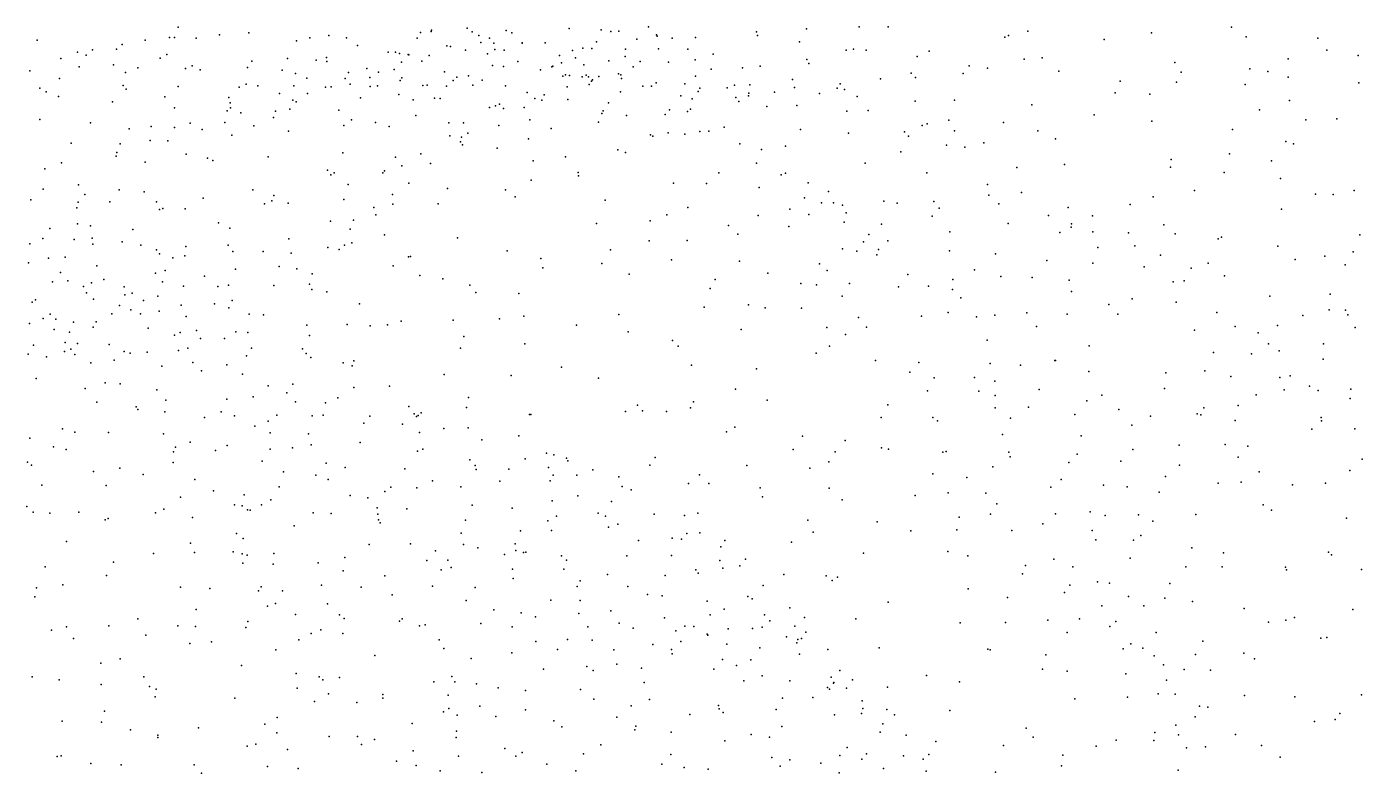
# Model space of a CAD drawing. Header units: metres. Extents: x -24.3 to 24.3, y -27.7 to 27.7.
# Drawn here: x -12.25 to -6.21, y 10.14 to 13.52 of the extents above; entities that cross this region are included whole.
import ezdxf

# ---------------------------------------------------------------- set-up
doc = ezdxf.new("R2010")
doc.units = ezdxf.units.M

msp = doc.modelspace()

# ---------------------------------------------------------------- linework, layer by layer
for p in [(-11.6078, 13.4711, 1.6667), (-11.5845, 13.4708, 2.7877), (-11.5672, 13.5185, 1.9744), (-11.4862, 13.4683, 10.4781), (-11.3817, 13.4836, 2.9734), (-11.2486, 13.4925, 1.5236), (-10.9732, 13.4692, 10.8586), (-10.8865, 13.4802, 3.0704), (-10.8066, 13.4695, 13.5463), (-10.4869, 13.4688, 7.6824), (-10.4722, 13.4942, 3.1689), (-10.4232, 13.4979, 12.9222), (-10.422, 13.5039, 7.371), (-10.2618, 13.514, 2.6452), (-10.2381, 13.4975, 8.2291), (-10.2089, 13.4796, 2.9001), (-10.1605, 13.4678, 8.5244), (-10.0845, 13.5035, 11.9082), (-10.0597, 13.4927, 1.9636), (-9.7994, 13.512, 6.1041), (-9.6546, 13.5052, 5.9122), (-9.6111, 13.4983, 9.3069), (-9.5761, 13.4997, 11.7916), (-9.4412, 13.5199, 9.5629), (-9.4056, 13.4829, 11.2704), (-9.4021, 13.4779, 5.642), (-9.3347, 13.4688, 11.0146), (-9.2284, 13.4708, 10.7583), (-8.9534, 13.4964, 12.9202), (-8.9481, 13.48, -15.6839), (-8.7267, 13.5101, 5.7832), (-8.4891, 13.5188, 5.8266), (-8.3574, 13.5193, -15.8619), (-7.8304, 13.4721, -14.6476), (-7.8137, 13.4796, -16.0888), (-7.7258, 13.4993, 5.74), (-7.167, 13.4927, -14.7886), (-6.8048, 13.5173, 5.4652), (-6.7384, 13.4747, -14.7251), (-6.4143, 13.4678, -14.6061), (-12.2051, 13.4585, 10.3016), (-11.9552, 13.4149, 10.2118), (-11.8472, 13.4187, 1.7672), (-11.8205, 13.4394, 2.4862), (-11.7168, 13.4594, 10.3956), (-11.033, 13.4555, 1.3316), (-10.7565, 13.4343, 10.9594), (-10.3528, 13.4332, 11.3621), (-10.337, 13.4311, 1.1997), (-10.2693, 13.4134, 6.4444), (-10.199, 13.4484, 3.1993), (-10.1404, 13.4452, 1.5571), (-10.1368, 13.4175, 11.5271), (-10.0943, 13.4141, 3.3894), (-10.0121, 13.4463, 2.7774), (-10.012, 13.4451, 12.3355), (-9.9087, 13.447, 9.119), (-9.7854, 13.413, 11.698), (-9.7386, 13.4227, 12.5241), (-9.6979, 13.4218, 5.7048), (-9.6767, 13.4512, 12.0767), (-9.5452, 13.4188, 5.4585), (-9.4945, 13.4635, 12.3887), (-9.3962, 13.4206, -15.3206), (-9.264, 13.4178, -15.6602), (-8.7578, 13.4513, -15.9189), (-8.547, 13.4136, -16.156), (-8.5136, 13.4184, 5.6108), (-8.4566, 13.4135, -14.4336), (-8.172, 13.4086, -16.2017), (-7.3809, 13.4616, 14.481), (-6.3738, 13.4144, -16.7664), (-12.0991, 13.3767, 2.0582), (-12.0234, 13.4046, 2.3547), (-11.9841, 13.3916, 2.701), (-11.8611, 13.3469, 1.4219), (-11.6494, 13.3778, 3.1359), (-11.6199, 13.3949, 1.4323), (-11.2351, 13.3641, 1.1153), (-11.0736, 13.3757, 13.9134), (-10.9432, 13.3687, 10.5509), (-10.8965, 13.381, 3.3182), (-10.8955, 13.363, 13.7717), (-10.6191, 13.4051, 3.3194), (-10.585, 13.4051, 1.0179), (-10.5675, 13.3983, 13.3814), (-10.5587, 13.3593, 8.198), (-10.5273, 13.3944, 11.0562), (-10.5244, 13.3926, 6.9246), (-10.4662, 13.3636, 8.4396), (-10.4327, 13.389, 3.4469), (-10.1699, 13.3979, 9.002), (-10.0323, 13.3627, 11.1697), (-9.844, 13.389, 11.4578), (-9.834, 13.3573, 3.4456), (-9.7718, 13.3786, 2.0961), (-9.7334, 13.3471, 2.9743), (-9.6205, 13.3654, 5.0965), (-9.5462, 13.3851, 9.8488), (-9.4784, 13.3629, 10.6789), (-9.3508, 13.3599, 10.3623), (-9.2303, 13.3708, -14.8873), (-9.1482, 13.3956, 5.4888), (-8.7249, 13.3713, 13.2645), (-8.7166, 13.3531, 5.4523), (-8.2261, 13.3859, 5.5579), (-7.7431, 13.3728, 5.4967), (-7.6611, 13.3789, 14.3048), (-7.0613, 13.3579, -14.5416), (-6.5486, 13.3751, 5.4073), (-6.2317, 13.3894, 5.2747), (-12.238, 13.3198, 1.8814), (-12.0159, 13.3385, 2.9905), (-11.8056, 13.3125, 14.3502), (-11.7499, 13.3342, 10.0217), (-11.5353, 13.3304, 1.1782), (-11.5054, 13.3424, 14.2376), (-11.4689, 13.3252, 10.0508), (-11.2551, 13.3353, 14.1253), (-11.0979, 13.3232, 10.2423), (-11.0377, 13.3079, 3.4771), (-10.9855, 13.287, 0.7871), (-10.8123, 13.2865, 7.4827), (-10.7973, 13.3126, 7.7216), (-10.7155, 13.3303, 8.0068), (-10.7014, 13.291, 3.5795), (-10.6624, 13.3146, 8.7436), (-10.5913, 13.3269, 10.7152), (-10.5561, 13.2884, 8.9808), (-10.363, 13.3152, 10.6512), (-10.3075, 13.2914, 10.4365), (-10.2558, 13.2981, 0.8128), (-10.1466, 13.3449, 10.9769), (-10.0963, 13.3402, 9.3291), (-9.9296, 13.3252, 3.8385), (-9.8782, 13.3392, 10.9776), (-9.8737, 13.3409, 9.5978), (-9.8288, 13.2957, 5.061), (-9.8169, 13.3026, 5.4756), (-9.7987, 13.2996, 9.8589), (-9.7412, 13.294, 12.703), (-9.7227, 13.3015, 4.7112), (-9.713, 13.2926, 10.5691), (-9.666, 13.2949, 3.7823), (-9.5769, 13.3069, 4.4122), (-9.5657, 13.3027, 2.3845), (-9.5106, 13.3388, 4.7576), (-9.2284, 13.2963, 4.7368), (-9.1576, 13.328, 5.0856), (-9.0161, 13.3335, 5.2996), (-8.936, 13.3417, -16.1406), (-8.2536, 13.3092, 13.7323), (-8.2344, 13.2899, -14.2199), (-8.0188, 13.3089, 13.9673), (-7.9906, 13.3434, 5.4554), (-7.909, 13.3327, -16.3749), (-7.5861, 13.3189, -14.3552), (-7.033, 13.3146, 5.6212), (-6.7226, 13.3297, -16.6302), (-6.6406, 13.3176, -14.4192), (-6.5494, 13.2923, 14.9804), (-12.1939, 13.2416, 1.2976), (-12.1051, 13.2857, 9.8136), (-11.8174, 13.2538, 3.3298), (-11.8033, 13.2375, 1.0412), (-11.5681, 13.2497, 9.8159), (-11.2919, 13.2472, 0.7712), (-11.2604, 13.2597, 3.4688), (-11.2075, 13.2531, 9.8808), (-11.0456, 13.2523, 9.6761), (-10.9013, 13.2462, 8.8718), (-10.8767, 13.2487, 9.2154), (-10.7904, 13.2602, 8.4237), (-10.7002, 13.2502, 9.4267), (-10.6665, 13.2519, 9.6607), (-10.5647, 13.2767, 10.2445), (-10.4613, 13.2538, 9.9378), (-10.4424, 13.2559, 3.7525), (-10.3544, 13.2515, 9.64), (-10.3238, 13.2761, 9.3149), (-10.235, 13.2554, 10.1094), (-10.1939, 13.2787, 3.8193), (-10.0877, 13.2528, 9.8558), (-9.8091, 13.2479, 4.3899), (-9.7097, 13.2583, 10.2439), (-9.6985, 13.2731, -15.7119), (-9.6948, 13.2798, 4.0578), (-9.563, 13.2855, 1.8403), (-9.4665, 13.2518, 3.2447), (-9.4278, 13.2513, 2.5572), (-9.4059, 13.2665, 4.2664), (-9.2774, 13.2611, 12.7707), (-9.2164, 13.2272, 3.8545), (-9.2088, 13.242, 4.1339), (-9.085, 13.2443, 4.3732), (-9.0524, 13.2558, 4.6077), (-8.9835, 13.257, -14.3979), (-8.7906, 13.2813, 5.1309), (-8.7816, 13.2449, 4.8378), (-8.5875, 13.2426, -16.4558), (-8.5743, 13.261, 13.408), (-8.5555, 13.2358, 5.0302), (-8.3926, 13.2846, 5.3494), (-7.3085, 13.2742, 5.5672), (-7.0531, 13.2698, 14.6708), (-6.7429, 13.2584, 14.86), (-6.2293, 13.2658, 15.1744), (-12.1649, 13.2252, 3.2538), (-12.1091, 13.2044, 9.5809), (-11.8651, 13.1804, 9.5603), (-11.6289, 13.2032, 3.4621), (-11.3393, 13.1999, 9.7029), (-11.3335, 13.1756, 9.3908), (-11.1099, 13.2183, 9.0947), (-11.0502, 13.1881, 8.5281), (-11.0339, 13.1796, 7.7341), (-10.9831, 13.2175, 7.9575), (-10.7431, 13.1991, 3.8035), (-10.5705, 13.2134, 6.4151), (-10.5054, 13.1891, 6.2007), (-10.4082, 13.1964, 0.568), (-10.3838, 13.1947, 5.9508), (-10.1147, 13.17, 13.2622), (-9.9892, 13.2219, 4.7841), (-9.9551, 13.1951, 12.9942), (-9.9237, 13.1884, 0.7772), (-9.9128, 13.2116, 4.1114), (-9.8057, 13.1902, -15.0722), (-9.6222, 13.1753, 1.134), (-9.568, 13.2255, 1.459), (-9.2948, 13.2074, 2.9189), (-9.244, 13.1935, 3.1985), (-9.0459, 13.2005, 13.0876), (-9.0332, 13.1823, 3.4617), (-8.9896, 13.2075, 3.8561), (-8.9875, 13.2199, 4.0837), (-8.8708, 13.2233, 4.3316), (-8.6673, 13.2183, 4.5634), (-8.4973, 13.205, 4.7008), (-8.2352, 13.1835, 5.1521), (-8.0575, 13.1875, 5.2857), (-7.7084, 13.1671, 14.2637), (-7.3304, 13.2211, 14.4982), (-7.1743, 13.2154, -16.6329), (-6.5432, 13.1859, -16.9425), (-11.5849, 13.1528, 0.7057), (-11.3457, 13.1393, 0.5474), (-11.3315, 13.1536, 9.1129), (-11.2843, 13.1304, 8.6568), (-11.1372, 13.1094, 14.2128), (-11.1274, 13.1388, 8.2409), (-11.0625, 13.1465, 0.5216), (-10.8416, 13.1431, 0.4896), (-10.4928, 13.1192, 13.7232), (-10.1601, 13.1547, 4.631), (-10.1333, 13.1615, 5.402), (-10.0974, 13.1502, 5.1809), (-10.0036, 13.1541, -15.3663), (-9.6523, 13.127, 0.8567), (-9.6469, 13.1403, -14.7181), (-9.5407, 13.1183, 12.9663), (-9.3654, 13.1237, 1.465), (-9.3458, 13.1445, 1.7275), (-9.2642, 13.1369, 2.2495), (-9.2514, 13.1476, 2.4708), (-8.9063, 13.1592, -16.5176), (-8.7703, 13.1632, 3.8999), (-8.5442, 13.1386, 4.2313), (-8.4476, 13.1416, 4.4482), (-7.4264, 13.1217, 5.4477), (-6.6787, 13.1435, 5.537), (-12.1928, 13.1007, 0.9738), (-11.9647, 13.085, 9.2493), (-11.7898, 13.0578, 0.6184), (-11.6893, 13.0691, 14.4965), (-11.5842, 13.0648, 0.5035), (-11.5141, 13.0837, 8.9245), (-11.4593, 13.0551, 3.7699), (-11.3567, 13.087, 8.4212), (-11.226, 13.0716, 7.8636), (-11.0683, 13.0475, 7.1184), (-10.8185, 13.0737, 3.9896), (-10.7838, 13.099, 6.6858), (-10.6754, 13.0873, 13.8891), (-10.614, 13.0688, 4.1161), (-10.3447, 13.0846, 5.5739), (-10.2779, 13.0857, 4.2443), (-10.118, 13.0738, 0.304), (-9.9781, 13.0985, -15.976), (-9.8813, 13.06, 0.4402), (-9.6676, 13.0877, -16.3038), (-9.2091, 13.0459, -14.2906), (-9.1678, 13.0479, 1.9494), (-9.0991, 13.0663, 2.6846), (-8.7532, 13.055, 13.3206), (-8.283, 13.0449, 13.6982), (-8.2042, 13.0736, 4.6479), (-8.1815, 13.0809, -13.9902), (-8.0835, 13.0969, -16.7123), (-8.057, 13.0489, 4.8598), (-7.8363, 13.0869, -14.0178), (-7.6808, 13.0487, 5.328), (-7.1652, 13.0932, -14.1374), (-6.8009, 13.0554, -14.105), (-6.4685, 13.0994, -14.0587), (-6.3284, 13.1037, 5.4067), (-12.0521, 12.9928, 0.6366), (-11.8296, 12.9901, 8.9331), (-11.694, 13.0047, 3.8149), (-11.6148, 13.0046, 8.3606), (-11.3258, 13.0289, 14.3641), (-10.3396, 13.0267, 5.3264), (-10.2916, 13.0001, 13.6677), (-10.2871, 13.0198, -15.4553), (-10.2823, 12.9852, -15.8144), (-10.2585, 13.0389, 4.787), (-9.9842, 13.0125, 13.4076), (-9.4326, 13.0313, 0.7528), (-9.4218, 13.0248, -16.5566), (-9.3526, 13.0404, 13.0652), (-9.2774, 13.0336, 1.2377), (-9.0285, 12.9898, 2.3349), (-8.5375, 13.0379, 3.7555), (-8.2661, 13.0249, 4.2534), (-8.0931, 12.9845, 13.8712), (-7.9254, 12.9943, 5.0571), (-7.6005, 13.0129, -16.8007), (-6.5598, 13.0013, 14.9534), (-6.525, 12.9899, 5.5029), (-11.8488, 12.9343, 14.6311), (-11.8451, 12.9515, 8.5265), (-11.5312, 12.9442, 8.0474), (-11.4351, 12.9252, 3.9966), (-11.1611, 12.932, 0.2122), (-10.8241, 12.9496, 0.1972), (-10.5848, 12.9304, 4.3175), (-10.4703, 12.9445, 4.5182), (-10.126, 12.9704, -14.9966), (-9.8169, 12.9319, 0.1881), (-9.5793, 12.9639, 0.449), (-9.5455, 12.9506, 13.2381), (-8.9296, 12.9654, 2.8027), (-8.8219, 12.9799, 3.0442), (-8.3007, 12.9537, 3.8358), (-8.0103, 12.975, 4.5764), (-6.8143, 12.9452, 5.4917), (-12.1704, 12.8774, -11.129), (-12.0956, 12.905, 8.6271), (-11.7178, 12.9076, 8.1877), (-11.4109, 12.9147, 7.6916), (-10.8921, 12.8711, 6.47), (-10.6353, 12.8677, 14.0393), (-10.5565, 12.891, 0.0772), (-10.4275, 12.9011, 4.8023), (-9.9626, 12.9137, -14.7383), (-8.9527, 12.9025, 1.899), (-8.462, 12.9026, 3.3229), (-7.7751, 12.8839, 4.8394), (-7.56, 12.8969, 14.3392), (-7.0803, 12.8849, 14.6298), (-7.0772, 12.9192, 5.432), (-6.6234, 12.9139, -17.1147), (-12.0179, 12.8057, 8.3202), (-10.8773, 12.8503, 4.2518), (-10.8631, 12.8599, 14.2114), (-10.7991, 12.8064, -0.0191), (-10.6425, 12.8596, 5.8247), (-10.5246, 12.8126, -15.7987), (-9.9725, 12.8268, 13.5667), (-9.7595, 12.8602, -16.6264), (-9.757, 12.8455, 13.4173), (-9.3285, 12.8126, 0.3142), (-9.1785, 12.8114, -14.0888), (-9.1231, 12.8598, 0.7411), (-8.8413, 12.8506, 2.1436), (-8.8217, 12.8576, 2.3735), (-8.7191, 12.8146, 13.4911), (-8.183, 12.8586, 3.6325), (-7.909, 12.8063, 14.0683), (-6.8379, 12.8604, 14.7741), (-6.5839, 12.8333, -13.8506), (-12.1784, 12.7859, -12.3049), (-11.9907, 12.7618, -11.9287), (-11.8345, 12.7826, 0.1047), (-11.7216, 12.7737, 7.8767), (-11.4553, 12.7444, 7.2815), (-11.2302, 12.7817, 6.9329), (-11.1347, 12.7567, 14.4217), (-10.5995, 12.7609, 4.8232), (-10.3494, 12.7889, 13.8858), (-10.0881, 12.7821, -16.5185), (-10.0435, 12.7511, -0.1152), (-8.9404, 12.7931, 13.4397), (-8.7353, 12.746, 1.772), (-8.6274, 12.7751, 2.7204), (-7.902, 12.7584, -17.0586), (-7.7539, 12.7701, 4.0937), (-7.1592, 12.7506, -13.8287), (-6.9724, 12.7798, -17.0413), (-6.425, 12.7625, 5.4537), (-6.3453, 12.761, -17.3763), (-6.2507, 12.7794, 15.2784), (-12.2335, 12.7372, -12.5111), (-12.0259, 12.7016, 0.0241), (-12.0205, 12.7261, -10.9031), (-11.8774, 12.7277, -11.628), (-11.6663, 12.728, 4.2063), (-11.6528, 12.693, 7.5532), (-11.6372, 12.698, 14.6664), (-11.5365, 12.6963, -0.0953), (-11.1783, 12.7186, 6.7217), (-11.1449, 12.7332, -0.0879), (-11.0709, 12.7217, 6.5287), (-10.8193, 12.7393, 6.0022), (-10.6835, 12.7022, 5.504), (-10.5972, 12.7174, -0.1518), (-10.3923, 12.7196, -14.9605), (-9.6371, 12.7351, -0.0935), (-9.2637, 12.7022, -17.0876), (-8.8018, 12.6949, 0.9429), (-8.6594, 12.7237, 2.0541), (-8.6041, 12.7238, -17.1714), (-8.5639, 12.7138, 13.6616), (-8.3771, 12.7316, -13.7712), (-8.3175, 12.7228, 3.0019), (-8.1507, 12.7289, 13.9455), (-8.1269, 12.6991, 3.1998), (-7.857, 12.7198, 3.6383), (-7.5443, 12.7027, 4.3984), (-7.2636, 12.7162, 5.1504), (-6.5796, 12.695, 14.9166), (-12.023, 12.6286, 7.9412), (-11.3852, 12.6337, 4.3246), (-10.8792, 12.6407, -0.2349), (-10.7755, 12.6449, 4.7547), (-10.6738, 12.6694, 5.2857), (-9.6757, 12.6299, 13.599), (-9.4332, 12.6426, 13.5226), (-9.3586, 12.6687, -0.0363), (-8.9447, 12.6669, -13.8896), (-8.7162, 12.6709, 1.1754), (-8.557, 12.6357, 1.8418), (-8.548, 12.6779, 2.3705), (-8.3873, 12.6264, 2.6239), (-8.1579, 12.6636, -17.2362), (-7.8147, 12.6302, 3.4362), (-7.632, 12.6659, 3.8332), (-7.528, 12.6289, -17.144), (-7.4331, 12.6653, 4.6469), (-7.1103, 12.6235, 14.6119), (-12.1794, 12.5625, -10.0553), (-12.148, 12.6069, 4.3262), (-11.9644, 12.62, -10.6868), (-11.9565, 12.5643, -0.2098), (-11.7726, 12.6033, -11.1097), (-11.334, 12.6096, -0.2452), (-10.7908, 12.6038, -15.7694), (-10.6351, 12.5791, -15.1381), (-10.3055, 12.5657, 14.036), (-9.0802, 12.6206, 0.124), (-9.0375, 12.5818, 13.5794), (-8.8071, 12.6161, 0.5466), (-8.4447, 12.5809, 2.0302), (-8.0793, 12.5923, 2.9557), (-7.5815, 12.5894, 14.3772), (-7.5294, 12.6133, -13.7165), (-7.4315, 12.5926, 3.9825), (-7.2701, 12.588, 4.8026), (-7.0601, 12.5835, 5.1822), (-6.8505, 12.5682, 5.3157), (-6.2247, 12.5782, 5.4482), (-12.2385, 12.5382, -12.9336), (-12.0377, 12.5578, 14.8069), (-11.9536, 12.5363, -12.6531), (-11.8211, 12.5476, 4.4009), (-11.7369, 12.532, -10.8868), (-11.6661, 12.5107, -0.3547), (-11.5332, 12.5266, 7.0281), (-11.3418, 12.5316, 14.6196), (-11.3208, 12.5038, 4.4969), (-11.1842, 12.5043, 6.3416), (-11.0672, 12.5604, 4.5282), (-10.8912, 12.5211, 5.6355), (-10.8404, 12.5127, -0.4085), (-10.8159, 12.5325, 14.3808), (-10.7823, 12.5428, -15.4206), (-10.0806, 12.5069, -14.5), (-9.6132, 12.5114, -17.1349), (-9.4389, 12.5512, -14.0931), (-9.2667, 12.5526, -0.2071), (-8.5641, 12.5158, 0.7341), (-8.4995, 12.5057, 0.9636), (-8.469, 12.548, 13.8264), (-8.4011, 12.5127, 1.6513), (-8.359, 12.552, 2.3461), (-8.0808, 12.506, 14.121), (-7.4101, 12.522, 3.7204), (-7.2422, 12.5289, 4.405), (-6.8649, 12.5612, -13.7432), (-6.5959, 12.5282, -17.3529), (-6.2555, 12.5021, 15.5198), (-12.2443, 12.4523, 14.845), (-12.1548, 12.4741, -9.8286), (-12.0793, 12.4781, 7.6873), (-11.6526, 12.4925, -11.9588), (-11.592, 12.4743, -11.047), (-11.5375, 12.4837, -11.6616), (-11.0564, 12.496, 6.0623), (-10.5269, 12.4801, 14.2537), (-10.5178, 12.4803, -16.4792), (-9.9282, 12.4721, -0.4495), (-9.6522, 12.4489, -0.445), (-9.3379, 12.4655, 13.6755), (-9.0296, 12.4595, -0.1873), (-8.6674, 12.448, -13.7), (-8.4087, 12.4879, 1.3659), (-7.8726, 12.4929, -13.6235), (-7.6407, 12.4636, 3.195), (-7.4316, 12.4504, 3.5054), (-7.126, 12.4873, 4.642), (-6.9105, 12.4515, 14.765), (-6.5167, 12.467, 5.3937), (-6.3824, 12.4828, 15.2209), (-6.2904, 12.4429, -17.587), (-12.0998, 12.4092, -0.4487), (-11.9355, 12.4392, -10.1784), (-11.6703, 12.4056, -12.3401), (-11.6265, 12.418, 4.5546), (-11.4494, 12.3921, 6.6065), (-11.309, 12.4234, -0.4823), (-11.1107, 12.4363, 4.7185), (-11.031, 12.4246, 5.8296), (-10.9623, 12.403, 5.4469), (-10.5955, 12.4391, -0.5181), (-10.4749, 12.395, -14.7738), (-9.9183, 12.4293, 13.8649), (-9.5281, 12.4007, 13.7788), (-8.9023, 12.4059, 13.7666), (-8.6334, 12.4175, -17.476), (-8.2685, 12.3992, -13.6031), (-7.9672, 12.4203, 2.612), (-7.8484, 12.3902, -17.4253), (-7.7066, 12.386, 2.8771), (-7.1996, 12.4344, 3.9899), (-6.9877, 12.4282, 4.8484), (-6.8366, 12.3931, 5.1324), (-12.1366, 12.366, -9.5267), (-12.0672, 12.3704, 7.437), (-11.9954, 12.3459, -13.046), (-11.9605, 12.3613, -9.8809), (-11.9047, 12.3775, 7.2263), (-11.8121, 12.3441, 7.0171), (-11.6394, 12.3661, -10.5692), (-11.5436, 12.3465, -0.5543), (-11.3879, 12.3448, -11.5086), (-11.3405, 12.352, 4.7177), (-11.1359, 12.3505, 4.9546), (-10.9741, 12.356, -0.5841), (-10.9636, 12.3325, -15.5864), (-10.8956, 12.3216, 14.5128), (-10.3714, 12.3799, -0.5845), (-10.2498, 12.3518, -16.8821), (-9.1618, 12.3364, 13.7498), (-9.1393, 12.3776, -17.4664), (-8.7523, 12.3591, -0.1449), (-8.6813, 12.3529, 13.9206), (-8.5329, 12.3587, 0.2542), (-8.3107, 12.3443, 14.0943), (-8.1753, 12.3468, 1.4903), (-8.0671, 12.3313, 2.0238), (-8.0653, 12.3777, 2.351), (-7.5389, 12.374, 14.5028), (-7.5291, 12.3225, 3.0185), (-7.0684, 12.366, 4.1502), (-7.0187, 12.3705, 4.3856), (-12.2275, 12.2747, -9.0109), (-12.2125, 12.2846, -0.6663), (-11.9828, 12.3171, 4.852), (-11.9505, 12.2888, -9.674), (-11.809, 12.3073, -12.8771), (-11.7761, 12.3148, 14.7798), (-11.7249, 12.2821, -10.1258), (-11.6602, 12.3011, -12.6366), (-11.5542, 12.2604, 4.8305), (-11.4039, 12.2675, 6.2565), (-11.3242, 12.2814, -11.1569), (-10.7473, 12.2662, -14.9673), (-10.2224, 12.3182, 14.1764), (-10.0272, 12.3138, -0.6458), (-8.9887, 12.2628, -0.4756), (-8.5661, 12.302, 0.0062), (-8.0285, 12.2938, 14.2755), (-7.3601, 12.2635, 14.6316), (-7.2535, 12.289, 3.4155), (-7.0554, 12.2747, -13.6195), (-6.6313, 12.3022, 5.2436), (-6.3584, 12.3114, -13.4746), (-12.1782, 12.2001, 5.2623), (-12.1474, 12.2207, -13.4036), (-11.8684, 12.2218, 6.8185), (-11.8336, 12.2589, -0.7674), (-11.7815, 12.2391, 4.9849), (-11.7383, 12.2215, -9.9069), (-11.6542, 12.2339, 6.5387), (-11.5321, 12.209, -10.3002), (-11.3384, 12.2493, 5.0112), (-11.2465, 12.2209, 5.8028), (-11.1828, 12.2177, 5.455), (-10.0043, 12.2114, 14.1031), (-9.5755, 12.218, -0.7062), (-9.1898, 12.2512, -0.603), (-8.913, 12.2486, -13.6956), (-8.7497, 12.2474, -0.3643), (-8.4912, 12.2047, 14.1635), (-8.2065, 12.2107, 0.4973), (-8.0869, 12.2282, 1.1137), (-7.9574, 12.2085, 1.6803), (-7.8751, 12.2152, 2.1482), (-7.7303, 12.226, 2.4288), (-7.548, 12.2197, 2.7308), (-7.3187, 12.2207, 3.1325), (-6.8707, 12.2274, -17.3624), (-6.4817, 12.2147, 15.4094), (-6.3627, 12.2398, 15.6998), (-6.2892, 12.238, 15.9112), (-6.2796, 12.2174, 5.3833), (-12.2404, 12.1787, 7.2434), (-12.1293, 12.1512, -8.7843), (-12.121, 12.1982, 14.8377), (-12.0591, 12.139, 6.8916), (-12.0413, 12.1842, -9.1308), (-11.9519, 12.1619, 5.2733), (-11.9386, 12.1857, -9.3594), (-11.7038, 12.1567, 6.2166), (-11.4856, 12.147, -12.5705), (-11.3072, 12.1403, -10.5553), (-10.9866, 12.1705, -15.2841), (-10.8036, 12.1733, -0.7975), (-10.6991, 12.168, -16.6345), (-10.6212, 12.1721, 14.4477), (-10.5602, 12.1886, -0.7681), (-10.325, 12.1938, -0.7357), (-10.1156, 12.1989, -17.1348), (-9.7664, 12.1709, 14.0473), (-9.5334, 12.1411, 14.0201), (-9.0215, 12.1509, 14.0197), (-8.635, 12.1597, -13.5731), (-8.4561, 12.1616, -0.1955), (-7.6874, 12.1648, -17.5346), (-6.9725, 12.1482, 14.8623), (-6.789, 12.1648, 4.1708), (-6.5972, 12.1687, 4.9918), (-6.2457, 12.1594, 16.2973), (-12.2216, 12.0797, 6.6806), (-12.0792, 12.0924, 6.4942), (-12.0224, 12.0879, 5.5105), (-11.8799, 12.0826, -13.3029), (-11.5838, 12.1252, 5.2391), (-11.5588, 12.1378, -10.02), (-11.4672, 12.1099, 5.6096), (-11.359, 12.1108, -12.3199), (-11.2525, 12.1366, -0.8124), (-10.9748, 12.1239, -16.2194), (-10.276, 12.1198, -14.415), (-10.001, 12.0857, -14.2036), (-9.3333, 12.1014, -0.8149), (-8.551, 12.1281, -0.4215), (-7.9093, 12.1025, 1.3362), (-6.6848, 12.1351, 4.4355), (-6.638, 12.0859, 15.3232), (-6.3894, 12.0863, 16.0975), (-12.2465, 12.039, -1.3146), (-12.1629, 12.0276, 5.8097), (-12.0821, 12.0508, 6.0818), (-12.0532, 12.0615, -1.1817), (-12.0347, 12.0374, -8.5861), (-11.8127, 12.0508, -9.173), (-11.7843, 12.0439, 5.5461), (-11.7079, 12.0481, -9.3918), (-11.5662, 12.0564, -9.7288), (-11.5237, 12.0658, -0.9856), (-11.2592, 12.0325, -10.316), (-11.2364, 12.0669, -12.0467), (-11.006, 12.0636, -11.6597), (-10.9896, 12.0418, -11.1119), (-10.9684, 12.0246, -11.3751), (-10.2913, 12.0666, 14.3393), (-9.3066, 12.0749, 14.0588), (-8.6826, 12.0436, -0.6099), (-8.6224, 12.0756, 14.3032), (-7.4493, 12.0767, -13.5578), (-6.8859, 12.0464, 15.0539), (-6.7142, 12.0414, 3.7762), (-6.5899, 12.0551, 15.5779), (-11.9624, 12.0005, -13.5179), (-11.8571, 12.0126, -8.9457), (-11.6414, 11.9851, -13.0402), (-11.502, 12.0017, -12.7613), (-11.4623, 11.964, 14.7567), (-11.3486, 11.9907, -9.9785), (-10.8225, 11.9996, 14.5891), (-10.7805, 11.9864, -14.8382), (-10.774, 12.0099, -0.9412), (-9.8342, 11.9809, -17.519), (-9.2472, 11.9898, -17.7417), (-8.9526, 11.9724, 14.3192), (-8.4147, 12.0103, 14.4903), (-8.259, 11.9577, -17.7772), (-8.2195, 12.0015, -0.109), (-7.8963, 11.9971, 14.7281), (-7.7587, 11.9901, 1.4918), (-7.6041, 12.0107, 14.8304), (-7.6014, 12.0101, 2.2179), (-7.4495, 11.9612, 2.3727), (-6.9259, 11.9644, 3.2199), (-6.3904, 12.0169, 4.9851), (-12.2097, 11.9298, -1.5687), (-11.8985, 11.9101, 14.822), (-11.8307, 11.9053, -8.6114), (-11.2765, 11.9482, -12.5078), (-11.0495, 11.903, -10.3303), (-10.365, 11.9475, -0.9537), (-10.062, 11.9426, 14.3556), (-9.6673, 11.9305, -0.9838), (-8.1488, 11.9327, 14.7186), (-7.9671, 11.9346, 0.3664), (-7.8749, 11.9173, 0.6613), (-7.1017, 11.9554, 2.9208), (-6.8076, 11.9387, 15.3995), (-6.5867, 11.9336, 16.0001), (-6.5391, 11.941, 3.9901), (-11.9878, 11.8841, -8.102), (-11.6637, 11.8781, -1.2687), (-11.2295, 11.8472, -9.7479), (-11.1609, 11.8956, -10.0623), (-11.076, 11.8641, -12.2232), (-10.8457, 11.8422, -10.5667), (-10.774, 11.8886, -10.9274), (-10.6129, 11.8944, 14.5531), (-10.2546, 11.8434, -14.2583), (-9.048, 11.8816, -13.5998), (-8.1797, 11.8733, -0.3688), (-7.9482, 11.8719, -17.7692), (-7.8736, 11.8529, 14.9536), (-7.6743, 11.8801, 1.3157), (-7.3906, 11.8535, 15.1555), (-7.1085, 11.8847, 15.2192), (-6.693, 11.8555, 3.4185), (-6.5669, 11.8776, 3.7054), (-6.4524, 11.8954, 4.2187), (-6.4134, 11.875, -13.3304), (-6.2677, 11.8382, 4.8272), (-6.2661, 11.8807, 16.7894), (-11.9353, 11.8229, -13.7489), (-11.7581, 11.8007, -13.5218), (-11.7509, 11.7898, -1.4577), (-11.6284, 11.779, -13.3164), (-11.624, 11.8309, -8.8331), (-11.3728, 11.7792, -9.2037), (-11.3475, 11.8355, -12.7338), (-11.037, 11.8236, -15.1458), (-10.9013, 11.8197, -1.1189), (-10.5253, 11.8031, -11.0341), (-10.2642, 11.7989, -17.3224), (-9.5451, 11.7808, -1.1118), (-9.4909, 11.8095, -17.7726), (-9.4689, 11.7831, 14.4659), (-9.3601, 11.7799, -13.6881), (-9.2509, 11.7974, 14.489), (-9.2378, 11.8234, -1.0991), (-8.9047, 11.8319, -1.0267), (-8.3588, 11.8106, -0.7781), (-7.8741, 11.7971, -13.4813), (-7.7229, 11.7998, 0.8025), (-7.4597, 11.8282, 2.062), (-7.3147, 11.789, -13.5222), (-6.9295, 11.7968, 2.9071), (-6.7752, 11.8077, 3.1791), (-11.4492, 11.7535, -8.9495), (-11.3135, 11.761, 14.7516), (-11.1617, 11.7363, -9.5169), (-11.1212, 11.764, -16.2551), (-10.9619, 11.7611, -16.5594), (-10.9118, 11.7631, -10.1524), (-10.7279, 11.7271, -10.3249), (-10.7011, 11.7589, -16.9104), (-10.5543, 11.7223, -11.7376), (-10.5012, 11.77, -14.4523), (-10.4905, 11.7575, -17.131), (-10.4826, 11.7619, -10.7578), (-10.469, 11.7746, -11.3975), (-9.979, 11.7671, 14.4758), (-9.9737, 11.7672, -1.0928), (-8.3891, 11.7533, 14.8876), (-8.1554, 11.7528, -0.5823), (-8.1349, 11.7378, 15.0299), (-7.8038, 11.7505, 15.1443), (-7.514, 11.767, 1.5179), (-7.2554, 11.7182, 15.4491), (-7.1717, 11.7589, 2.4487), (-6.9606, 11.769, 15.6669), (-6.9433, 11.7649, -17.5513), (-6.7882, 11.7391, 16.031), (-6.4002, 11.7537, -17.5667), (-6.3979, 11.7379, 3.989), (-12.238, 11.6603, -2.1224), (-12.0903, 11.7022, -1.9156), (-12.0352, 11.6866, -14.0636), (-11.8837, 11.6858, -7.7043), (-11.6349, 11.6791, -8.2388), (-11.2209, 11.7142, -15.899), (-11.1517, 11.6844, -12.6351), (-10.979, 11.6794, 14.6801), (-10.4767, 11.6845, -10.476), (-10.3667, 11.7034, -11.5925), (-10.257, 11.7064, -11.3519), (-10.028, 11.6695, -14.0308), (-9.0887, 11.6879, -1.2175), (-9.0507, 11.7088, 14.6955), (-8.7441, 11.668, -17.989), (-7.8405, 11.6756, -0.141), (-7.4851, 11.6708, 1.2983), (-6.4423, 11.7009, 3.7451), (-6.2473, 11.7025, 4.5019), (-12.1317, 11.6198, -14.2571), (-12.0744, 11.6077, -7.2931), (-11.5889, 11.598, 14.7816), (-11.5804, 11.6185, -1.6485), (-11.5134, 11.6418, -8.4189), (-11.3989, 11.6043, -13.1516), (-11.346, 11.6269, -8.7418), (-11.1525, 11.6104, -9.107), (-11.0509, 11.6154, -1.3489), (-10.9662, 11.6289, -9.5759), (-10.7455, 11.64, -12.1047), (-10.4856, 11.6013, 14.6785), (-10.4609, 11.6102, -10.2163), (-10.1941, 11.6519, -10.6927), (-8.7866, 11.6085, 15.0189), (-8.5968, 11.5979, -13.4574), (-8.5525, 11.6495, 15.041), (-8.3874, 11.6154, -1.0725), (-8.356, 11.6093, 15.2117), (-8.1105, 11.5963, 15.3449), (-8.0951, 11.5988, -13.4548), (-7.8121, 11.5969, 15.4716), (-7.2518, 11.6077, 1.8852), (-7.0415, 11.6272, 15.928), (-6.8342, 11.6307, 16.2556), (-6.7305, 11.6227, 16.4629), (-12.2493, 11.5515, -6.9444), (-12.2316, 11.537, -2.358), (-11.5901, 11.5489, -7.8965), (-11.1879, 11.555, -12.8378), (-10.8983, 11.5466, -12.4419), (-10.2497, 11.5612, -10.288), (-10.2247, 11.5359, -1.2816), (-9.9985, 11.5668, -11.4899), (-9.9017, 11.5915, -10.8162), (-9.8691, 11.5843, 14.6005), (-9.8127, 11.5688, -11.0669), (-9.8066, 11.5573, -13.8279), (-9.4349, 11.5371, -1.3139), (-9.4104, 11.5715, 14.7451), (-8.9961, 11.5367, 15.0356), (-8.6258, 11.5529, -1.2563), (-7.8057, 11.5745, -0.3632), (-7.5412, 11.5497, -17.762), (-7.5027, 11.5872, 0.9778), (-7.3056, 11.5555, 1.6276), (-7.0404, 11.537, 16.1537), (-6.7749, 11.5732, 2.9054), (-6.2136, 11.5645, 4.2497), (-11.9506, 11.5096, -2.1597), (-11.8314, 11.5235, -14.0592), (-11.726, 11.4951, -7.6066), (-11.0915, 11.5071, -8.8871), (-10.9451, 11.4924, -9.0805), (-10.8134, 11.5264, -9.4144), (-10.5433, 11.5212, -9.7831), (-10.221, 11.5178, -17.5119), (-10.0721, 11.5192, -11.7105), (-9.8941, 11.527, -10.5854), (-9.8717, 11.492, -17.7358), (-9.7651, 11.4921, -11.3691), (-9.6927, 11.5163, -10.7854), (-9.5752, 11.4846, -11.0224), (-9.2113, 11.4933, -1.3641), (-8.7112, 11.5243, 15.2115), (-8.1552, 11.4985, -17.9591), (-8.0018, 11.4814, 15.6389), (-7.8848, 11.5298, -0.593), (-7.103, 11.4864, -13.4959), (-6.6803, 11.5074, 16.6881), (-6.27, 11.513, 3.9297), (-12.1849, 11.4474, 14.7522), (-11.8942, 11.4456, -14.2587), (-11.4933, 11.4723, -1.7944), (-11.4075, 11.4218, -7.944), (-11.1119, 11.4393, -8.6111), (-10.8903, 11.4733, -16.8365), (-10.6338, 11.419, 14.7313), (-10.6063, 11.4387, -9.3907), (-10.488, 11.4355, -12.1724), (-10.4183, 11.4667, -1.3751), (-10.2896, 11.4403, -9.7864), (-10.1133, 11.4655, -10.0943), (-9.8852, 11.4668, -10.3727), (-9.5598, 11.4406, 14.8982), (-9.5196, 11.4259, -10.6557), (-9.2606, 11.4553, 15.0365), (-9.1687, 11.4547, -13.5145), (-8.9368, 11.4355, -1.4286), (-8.625, 11.4341, 15.4211), (-7.6213, 11.4386, 0.0029), (-7.5756, 11.4731, 15.8395), (-7.3842, 11.4472, 1.1552), (-7.2767, 11.4394, 16.0401), (-7.1326, 11.4157, 1.8332), (-6.8655, 11.4562, 2.5662), (-6.7606, 11.4602, -13.441), (-6.5289, 11.4479, 3.239), (-6.3805, 11.4559, 3.5361), (-11.5579, 11.3935, -13.7487), (-11.3127, 11.3587, 14.7452), (-11.2693, 11.4035, -8.1289), (-11.1908, 11.3587, -16.3668), (-11.149, 11.3815, -1.6618), (-10.79, 11.4004, -14.6482), (-10.7105, 11.3894, -9.0397), (-10.2381, 11.3565, -9.5346), (-9.8771, 11.3755, -11.8026), (-9.7611, 11.3992, -1.4014), (-9.6086, 11.373, -10.3533), (-8.9264, 11.3941, 15.3304), (-8.5658, 11.3812, -1.4159), (-8.2352, 11.4006, 15.6915), (-8.0864, 11.4125, -1.1841), (-7.9153, 11.4105, 15.8287), (-7.8662, 11.3624, -13.4732), (-6.6614, 11.3581, 16.9136), (-12.2528, 11.3501, -6.6846), (-12.2236, 11.325, -14.5623), (-12.148, 11.3207, -2.5543), (-12.0175, 11.3243, -14.4433), (-11.8838, 11.2968, -7.0463), (-11.67, 11.3223, -14.0449), (-11.6322, 11.3386, -2.073), (-11.5026, 11.3014, -7.6045), (-11.2782, 11.353, -13.2969), (-11.2537, 11.3362, -16.0286), (-11.2427, 11.3334, -15.4519), (-10.9573, 11.3219, 14.7912), (-10.8756, 11.3195, -12.6513), (-10.6682, 11.344, -12.3703), (-10.6646, 11.3153, -1.5482), (-10.5336, 11.3395, -14.3775), (-10.0576, 11.3436, -9.7046), (-9.8565, 11.3071, -9.8108), (-9.6686, 11.3198, -11.7046), (-9.6349, 11.3076, -10.0791), (-9.4159, 11.3158, -11.49), (-9.2791, 11.3101, -11.0414), (-9.218, 11.32, 15.3032), (-8.0365, 11.303, 15.975), (-7.8946, 11.3162, -1.0001), (-7.6008, 11.3179, -0.2466), (-7.4434, 11.3268, 0.5091), (-7.3767, 11.3105, 0.7724), (-7.2259, 11.313, 1.389), (-6.9666, 11.3143, 2.1446), (-6.624, 11.3338, 2.9126), (-6.2854, 11.2976, -17.5581), (-11.8976, 11.2905, 14.7296), (-11.0428, 11.2635, -8.1308), (-10.6627, 11.2902, -17.1884), (-10.655, 11.2762, -8.6848), (-10.2693, 11.2885, -9.2418), (-10.0202, 11.2408, -9.3645), (-9.897, 11.2857, 14.9912), (-9.8798, 11.2416, -13.7761), (-9.6227, 11.2573, -1.5242), (-9.5798, 11.27, 15.194), (-8.7208, 11.2886, -1.5599), (-8.6964, 11.2344, 15.743), (-8.4077, 11.281, 15.8145), (-8.2554, 11.2409, -13.4349), (-8.0463, 11.2451, -1.3345), (-7.7984, 11.2426, 16.2124), (-7.6588, 11.2727, -0.6241), (-7.4345, 11.2421, 0.3085), (-7.1613, 11.285, 16.5511), (-12.0732, 11.1919, -6.6955), (-11.5117, 11.1841, -13.9105), (-11.3043, 11.2287, -13.4896), (-11.2736, 11.2055, -7.7748), (-10.7048, 11.1795, -8.2797), (-10.518, 11.1813, -12.3989), (-10.288, 11.2297, -1.555), (-10.2773, 11.1792, -12.235), (-10.0447, 11.1811, -12.0735), (-9.4867, 11.1965, -9.8427), (-9.3346, 11.2071, -13.5018), (-9.2914, 11.2024, 15.4743), (-9.2677, 11.2289, -11.3026), (-9.209, 11.2312, -10.4083), (-9.0955, 11.1971, -10.6599), (-8.7939, 11.1898, -13.4106), (-7.4187, 11.1996, 16.4947), (-7.2486, 11.1991, 1.1143), (-7.2146, 11.2199, -17.7824), (-11.6802, 11.1386, -7.0758), (-11.4942, 11.1425, -7.3509), (-11.3185, 11.1462, -2.0573), (-11.2793, 11.1372, -15.8004), (-11.2562, 11.1305, 14.7465), (-11.135, 11.1378, -1.9402), (-10.8148, 11.1193, -8.0863), (-10.4044, 11.1498, -8.5585), (-10.2123, 11.1644, 14.9681), (-10.0919, 11.1338, -1.6025), (-10.0409, 11.1517, -9.005), (-10.007, 11.1423, -17.7408), (-9.9956, 11.1449, 15.1307), (-9.8341, 11.1276, -9.1651), (-9.5399, 11.1271, -9.5188), (-9.3376, 11.1291, -11.6113), (-9.1138, 11.169, -10.8965), (-9.0025, 11.113, -1.6808), (-8.4695, 11.1395, 16.0366), (-8.0876, 11.1474, 16.2284), (-7.9975, 11.1271, -18.0474), (-7.6091, 11.1128, -0.8241), (-7.2629, 11.1169, 16.6938), (-6.9844, 11.1634, 1.8181), (-6.8407, 11.1411, 2.2646), (-6.367, 11.1448, 3.1817), (-6.353, 11.1326, 17.3805), (-12.1698, 11.0785, -2.871), (-11.8597, 11.099, -2.5531), (-11.2748, 11.0944, -7.5873), (-11.1384, 11.0903, -13.3469), (-10.9349, 11.0953, -16.9051), (-10.822, 11.0597, -1.8173), (-10.443, 11.106, -1.6883), (-10.3792, 11.0636, -8.2845), (-10.3479, 11.1084, -14.0824), (-10.3332, 11.0743, -17.5355), (-10.0567, 11.0679, -8.6472), (-9.8242, 11.0669, -12.0145), (-9.8114, 11.108, -1.6303), (-9.2265, 11.0647, -9.6627), (-9.1191, 11.1061, 15.7425), (-9.1054, 11.0721, -10.0263), (-9.0283, 11.0824, -18.1197), (-7.7372, 11.0844, -1.112), (-7.523, 11.0783, -0.5587), (-7.0113, 11.0781, -13.5), (-6.8466, 11.078, 17.0551), (-6.5615, 11.0769, 2.7739), (-6.5564, 11.0646, 17.2879), (-6.2172, 11.0658, 17.5415), (-12.0897, 10.9961, -6.4704), (-11.8914, 11.0389, -6.7142), (-10.9196, 10.9948, -14.8118), (-10.6337, 11.0371, -12.5954), (-10.0527, 11.0248, -8.411), (-9.7499, 11.0142, 15.4666), (-9.6271, 11.0438, -11.8981), (-9.3652, 11.0394, -9.4013), (-9.2162, 11.0487, -1.7176), (-8.923, 10.9936, -10.7348), (-8.8297, 11.0426, 16.0158), (-8.6373, 11.0379, -18.1525), (-8.61, 11.0155, 16.1849), (-8.587, 11.031, -1.7739), (-7.7504, 11.046, 16.5549), (-7.5366, 10.9949, 16.7039), (-7.4103, 11.0096, -0.2436), (-7.356, 11.0041, -0.0068), (-7.0831, 11.0027, 1.3062), (-12.2154, 10.9421, -6.2872), (-12.2079, 10.9827, 14.644), (-11.5581, 10.9854, -2.4163), (-11.4245, 10.9792, -7.1786), (-11.205, 10.9698, -13.6013), (-11.1932, 10.9879, -16.4023), (-11.0964, 10.969, 14.81), (-10.7411, 10.9862, -12.7874), (-10.6006, 10.9518, -7.9411), (-10.4178, 10.9897, 15.0739), (-10.2245, 10.9847, 15.2006), (-9.7643, 10.9893, -8.6191), (-9.5341, 10.9889, 15.6422), (-9.445, 10.9521, -1.7769), (-9.3799, 10.9468, -8.9233), (-8.9913, 10.9438, -11.2843), (-8.9723, 10.9337, -1.8075), (-7.9958, 10.9785, 16.5248), (-7.8179, 10.9392, -1.4075), (-7.5594, 10.962, -13.5318), (-7.2709, 10.9436, 0.215), (-7.107, 10.9361, 16.9797), (-11.486, 10.885, -6.9552), (-11.1633, 10.8999, -7.4232), (-11.1279, 10.9122, -15.2945), (-10.8922, 10.9111, -1.9913), (-10.2656, 10.9261, -1.7985), (-10.1411, 10.8839, -7.9399), (-9.8828, 10.9266, -8.1001), (-9.7501, 10.926, -1.7742), (-9.6113, 10.8789, -8.2152), (-9.1765, 10.9231, -9.0772), (-9.0996, 10.8862, 16.0966), (-8.8016, 10.8926, -10.3152), (-8.3571, 10.9181, 16.4368), (-7.3918, 10.9008, -0.4685), (-7.2018, 10.9009, 0.469), (-6.981, 10.9205, 1.6257), (-6.7475, 10.8892, 2.3463), (-6.2569, 10.8849, 3.2331), (-11.8813, 10.8114, -14.6132), (-11.7496, 10.8427, 14.6587), (-11.5699, 10.8107, -14.3113), (-11.2523, 10.8311, -7.1797), (-11.0373, 10.8618, -13.4361), (-10.8379, 10.8609, -7.6267), (-10.8177, 10.8437, -17.0733), (-10.567, 10.8325, -7.6825), (-10.5545, 10.8434, -17.3791), (-10.4768, 10.8111, -1.8955), (-10.4511, 10.815, -14.1177), (-10.1991, 10.822, -13.875), (-10.0164, 10.8697, -1.7999), (-9.9521, 10.8519, -13.6982), (-9.7557, 10.8662, 15.6803), (-9.5738, 10.8232, -7.956), (-9.3684, 10.8471, 15.9877), (-9.1624, 10.8612, -8.7498), (-8.9162, 10.8608, 16.275), (-8.8933, 10.8331, -9.8577), (-8.7359, 10.8491, 16.4237), (-8.5044, 10.8432, -13.4093), (-8.0325, 10.8241, 16.6814), (-7.8263, 10.8259, 16.7681), (-7.6357, 10.8368, -18.034), (-7.492, 10.8426, -1.044), (-7.3282, 10.8307, 16.977), (-6.6373, 10.8273, -17.6056), (-6.5589, 10.8361, -13.3131), (-6.5206, 10.8487, 2.7137), (-12.1414, 10.7914, -3.2316), (-12.0729, 10.8071, 14.6072), (-12.0419, 10.7533, -6.2594), (-11.7146, 10.7692, -2.8079), (-11.4897, 10.8082, -2.5816), (-11.2617, 10.8034, 14.7522), (-10.9669, 10.7763, -2.1567), (-10.9223, 10.7933, -7.4339), (-10.8241, 10.7757, -13.1668), (-10.0582, 10.8065, 15.5594), (-9.7153, 10.8067, -12.1501), (-9.5108, 10.801, -12.014), (-9.3169, 10.7888, -8.1254), (-9.2772, 10.8095, -11.812), (-9.2364, 10.8083, -8.3483), (-9.1758, 10.773, -1.8696), (-9.1733, 10.7686, 16.2803), (-9.0806, 10.797, -8.505), (-8.9713, 10.7991, -13.3701), (-8.9269, 10.8058, -9.4566), (-8.8165, 10.7611, -9.0887), (-8.7792, 10.8101, -10.8503), (-8.7489, 10.7544, -18.1598), (-8.7294, 10.7827, -10.5662), (-7.5477, 10.7811, -1.2886), (-7.3557, 10.808, -17.9249), (-7.145, 10.7806, 0.7059), (-6.4009, 10.7546, 17.6033), (-6.374, 10.7582, 2.9358), (-11.5148, 10.7305, -6.7619), (-11.4179, 10.738, -14.1481), (-11.1265, 10.7031, -16.5332), (-11.0217, 10.7476, 14.8552), (-10.3879, 10.748, 15.3406), (-10.3668, 10.7086, -12.6779), (-10.0585, 10.6894, -17.7582), (-9.9514, 10.7398, -12.3668), (-9.8534, 10.7038, -1.8892), (-9.8076, 10.7495, -17.9063), (-9.6952, 10.7466, 15.9613), (-9.5975, 10.7025, -7.6737), (-9.4213, 10.7267, -13.4132), (-9.3375, 10.7048, -18.0727), (-9.2954, 10.7403, -7.8834), (-9.0871, 10.7278, -8.1073), (-8.9384, 10.7118, -8.3552), (-8.7701, 10.7348, -11.1477), (-8.7662, 10.7491, -10.0382), (-8.6301, 10.7039, 16.6908), (-8.3977, 10.7109, -18.1726), (-7.907, 10.7053, -18.1142), (-7.8964, 10.7023, -1.7096), (-7.2955, 10.707, -13.6125), (-7.2595, 10.7301, -0.3419), (-7.2065, 10.7097, 17.1644), (-6.9353, 10.7425, -13.5547), (-11.9181, 10.6417, -3.1978), (-11.8301, 10.6618, -6.3736), (-11.2809, 10.632, -2.5424), (-10.678, 10.6777, 15.2116), (-10.2436, 10.664, -1.9536), (-9.5839, 10.6379, -1.9229), (-9.3345, 10.6846, -7.6763), (-9.1069, 10.6588, 16.5456), (-9.0436, 10.6321, -18.1315), (-8.9778, 10.658, -7.8881), (-8.7584, 10.6823, -9.3548), (-7.6444, 10.6794, -1.4892), (-7.1543, 10.6761, -0.0017), (-7.1127, 10.6345, 0.3092), (-6.9678, 10.6822, 1.5313), (-6.7498, 10.687, 17.482), (-6.7008, 10.6612, 2.3335), (-12.2275, 10.5807, -5.89), (-11.723, 10.5806, 14.5993), (-11.0339, 10.5952, -15.2061), (-10.9304, 10.581, -13.4832), (-10.8381, 10.5771, -7.1438), (-10.3305, 10.5824, -7.4551), (-9.9153, 10.6148, -7.5287), (-9.7204, 10.6273, -13.5095), (-9.6912, 10.6089, 16.239), (-9.4725, 10.6204, 16.3681), (-9.1452, 10.6152, -7.581), (-8.927, 10.5849, -7.5761), (-8.6154, 10.5786, -8.5156), (-8.5757, 10.6095, -1.971), (-8.1844, 10.5868, -1.8921), (-7.6602, 10.6156, -13.6089), (-7.5483, 10.6062, 17.1523), (-7.2834, 10.5944, -0.812), (-7.0186, 10.614, 1.3067), (-6.9, 10.6104, 1.7331), (-12.1066, 10.5665, -3.4939), (-11.9168, 10.5454, -14.765), (-11.6971, 10.5364, -14.596), (-11.6681, 10.5242, -3.0278), (-11.0301, 10.5288, 14.984), (-10.914, 10.5673, -2.2627), (-10.4122, 10.5572, -2.0612), (-10.3175, 10.5576, 15.5687), (-10.2191, 10.549, -12.6504), (-10.121, 10.5311, -7.3968), (-9.9968, 10.5187, 16.1187), (-9.748, 10.5226, -12.3275), (-9.4615, 10.5543, -7.4739), (-9.0098, 10.5618, -11.5457), (-8.8025, 10.5624, -1.9813), (-8.6319, 10.533, -8.1546), (-8.6232, 10.5242, -9.7621), (-8.6044, 10.5517, -10.0209), (-8.6037, 10.5553, -10.6346), (-8.5458, 10.5285, -10.2802), (-8.5187, 10.5662, 16.9472), (-8.3602, 10.5331, -13.4587), (-8.0345, 10.5574, 17.0965), (-7.0993, 10.5659, 0.748), (-11.6718, 10.49, -6.3488), (-11.3114, 10.4836, -6.7138), (-10.9519, 10.4688, -16.8716), (-10.8875, 10.5032, 15.165), (-10.7608, 10.4644, -17.1426), (-10.643, 10.5, -13.0701), (-10.6421, 10.4833, 15.3982), (-10.347, 10.4982, -17.5429), (-10.2042, 10.4485, -2.0836), (-9.6887, 10.4795, -7.3531), (-9.52, 10.4499, 16.6756), (-9.4363, 10.4777, -12.0849), (-9.1253, 10.4516, -11.7131), (-8.8359, 10.4839, -11.3286), (-8.6981, 10.4872, -11.0813), (-8.4755, 10.4725, -9.204), (-7.5132, 10.481, -1.469), (-7.276, 10.4881, -1.0456), (-7.1373, 10.5038, -0.4209), (-7.0593, 10.5015, 1.0925), (-6.9493, 10.4484, -13.6283), (-6.7459, 10.4966, 2.1668), (-6.5192, 10.4898, -17.6085), (-6.2177, 10.4998, 17.7193), (-11.9008, 10.4251, -6.0507), (-11.1204, 10.3961, -16.3574), (-10.3677, 10.4229, -7.2276), (-10.3433, 10.4369, -13.9922), (-10.307, 10.4065, 15.849), (-10.1319, 10.4007, -7.2123), (-9.9976, 10.432, -12.5414), (-9.5846, 10.3986, -17.9663), (-9.2544, 10.4106, -11.8898), (-9.1222, 10.4352, -2.0326), (-9.1036, 10.419, -7.3477), (-8.8635, 10.4325, -7.4294), (-8.5997, 10.4084, -7.5767), (-8.4785, 10.4145, -18.1814), (-8.4715, 10.4369, -9.472), (-8.3633, 10.4331, -2.0013), (-8.3291, 10.4091, -8.7307), (-8.0788, 10.4285, 17.2952), (-6.9698, 10.3994, 17.6452), (-6.9127, 10.4432, -17.8558), (-6.336, 10.3877, -13.2298), (-6.3158, 10.4145, 2.8387), (-12.0929, 10.3793, -3.6782), (-11.9141, 10.3751, 14.5725), (-11.7828, 10.3402, -3.3671), (-11.4767, 10.3506, -6.4076), (-11.1765, 10.3658, 14.9472), (-11.1215, 10.3275, -15.8441), (-10.5092, 10.3694, 15.5829), (-10.3099, 10.335, -12.8023), (-9.8694, 10.3817, -17.8265), (-9.8329, 10.3537, 16.5849), (-9.5036, 10.3414, 16.9037), (-9.4983, 10.3576, -2.0838), (-9.3394, 10.3296, -13.4321), (-8.8383, 10.3565, 17.2013), (-8.3941, 10.3309, -9.8344), (-8.3815, 10.3686, 17.3089), (-7.7328, 10.3487, -1.7374), (-7.1513, 10.3288, -0.8677), (-7.056, 10.3615, 0.8639), (-6.429, 10.3788, 2.6036), (-11.6602, 10.3059, -6.1642), (-11.6595, 10.3162, -3.1854), (-11.2567, 10.2671, -6.5452), (-11.2175, 10.2754, -14.0313), (-10.8858, 10.3107, -6.8204), (-10.7574, 10.3101, -13.3693), (-10.739, 10.2752, 15.5103), (-10.6798, 10.2979, -6.89), (-10.3103, 10.3061, -2.2227), (-9.6565, 10.2729, -7.0992), (-9.0955, 10.2907, -18.076), (-8.9772, 10.3204, -11.5338), (-8.8948, 10.3081, -2.1025), (-8.2765, 10.3168, -7.9664), (-8.1417, 10.2879, -18.1969), (-7.8358, 10.2706, -13.6421), (-7.7023, 10.3081, 17.5968), (-7.3271, 10.2948, 17.7177), (-7.1565, 10.292, -17.9946), (-7.0441, 10.3184, -0.1254), (-6.7875, 10.3204, 1.9662), (-6.6695, 10.2693, 2.2279), (-12.1146, 10.221, -5.6196), (-12.0969, 10.2239, -3.9337), (-11.0729, 10.2521, 15.1534), (-10.5053, 10.2456, -13.0031), (-10.2999, 10.2211, -6.9477), (-10.0914, 10.2572, -12.6794), (-10.0406, 10.2219, 16.5706), (-10.0122, 10.2389, -7.0064), (-9.7357, 10.2316, -13.5524), (-9.3405, 10.2288, -12.0272), (-8.8831, 10.2155, -7.1607), (-8.5765, 10.2249, -2.1344), (-8.5436, 10.2603, -7.4265), (-8.4767, 10.2089, 17.5438), (-8.4547, 10.2325, -10.3595), (-8.2887, 10.2238, -7.5558), (-8.1998, 10.2087, -7.7708), (-8.1737, 10.2288, -8.4813), (-7.568, 10.2263, -1.6213), (-7.4177, 10.2666, -1.4398), (-7.0079, 10.2592, 1.1334), (-6.9233, 10.2645, 1.4422), (-6.5853, 10.2176, -13.4866), (-11.9623, 10.189, -3.7626), (-11.8257, 10.182, -3.5849), (-11.4963, 10.183, -2.988), (-11.1644, 10.1753, -2.7146), (-11.025, 10.1662, -13.8035), (-10.58, 10.1991, -2.3785), (-10.4921, 10.1797, -6.8509), (-10.3831, 10.1554, 16.162), (-10.1953, 10.1479, -13.8477), (-9.9012, 10.185, 16.7923), (-9.7705, 10.1549, 16.9925), (-9.3811, 10.1852, 17.3007), (-9.2796, 10.1711, -7.0432), (-9.171, 10.1631, -11.8103), (-8.8463, 10.1771, -11.389), (-8.8015, 10.2052, 17.4592), (-8.6623, 10.1903, -11.1507), (-8.5792, 10.1467, -13.4827), (-8.378, 10.166, -10.1103), (-8.186, 10.1538, -9.1336), (-7.8719, 10.149, 17.8008), (-7.5739, 10.1778, 17.8351), (-7.0463, 10.1588, 17.8198), (-11.463, 10.1444, -6.2376)]:
    msp.add_point(p)

doc.saveas('drawing.dxf')
